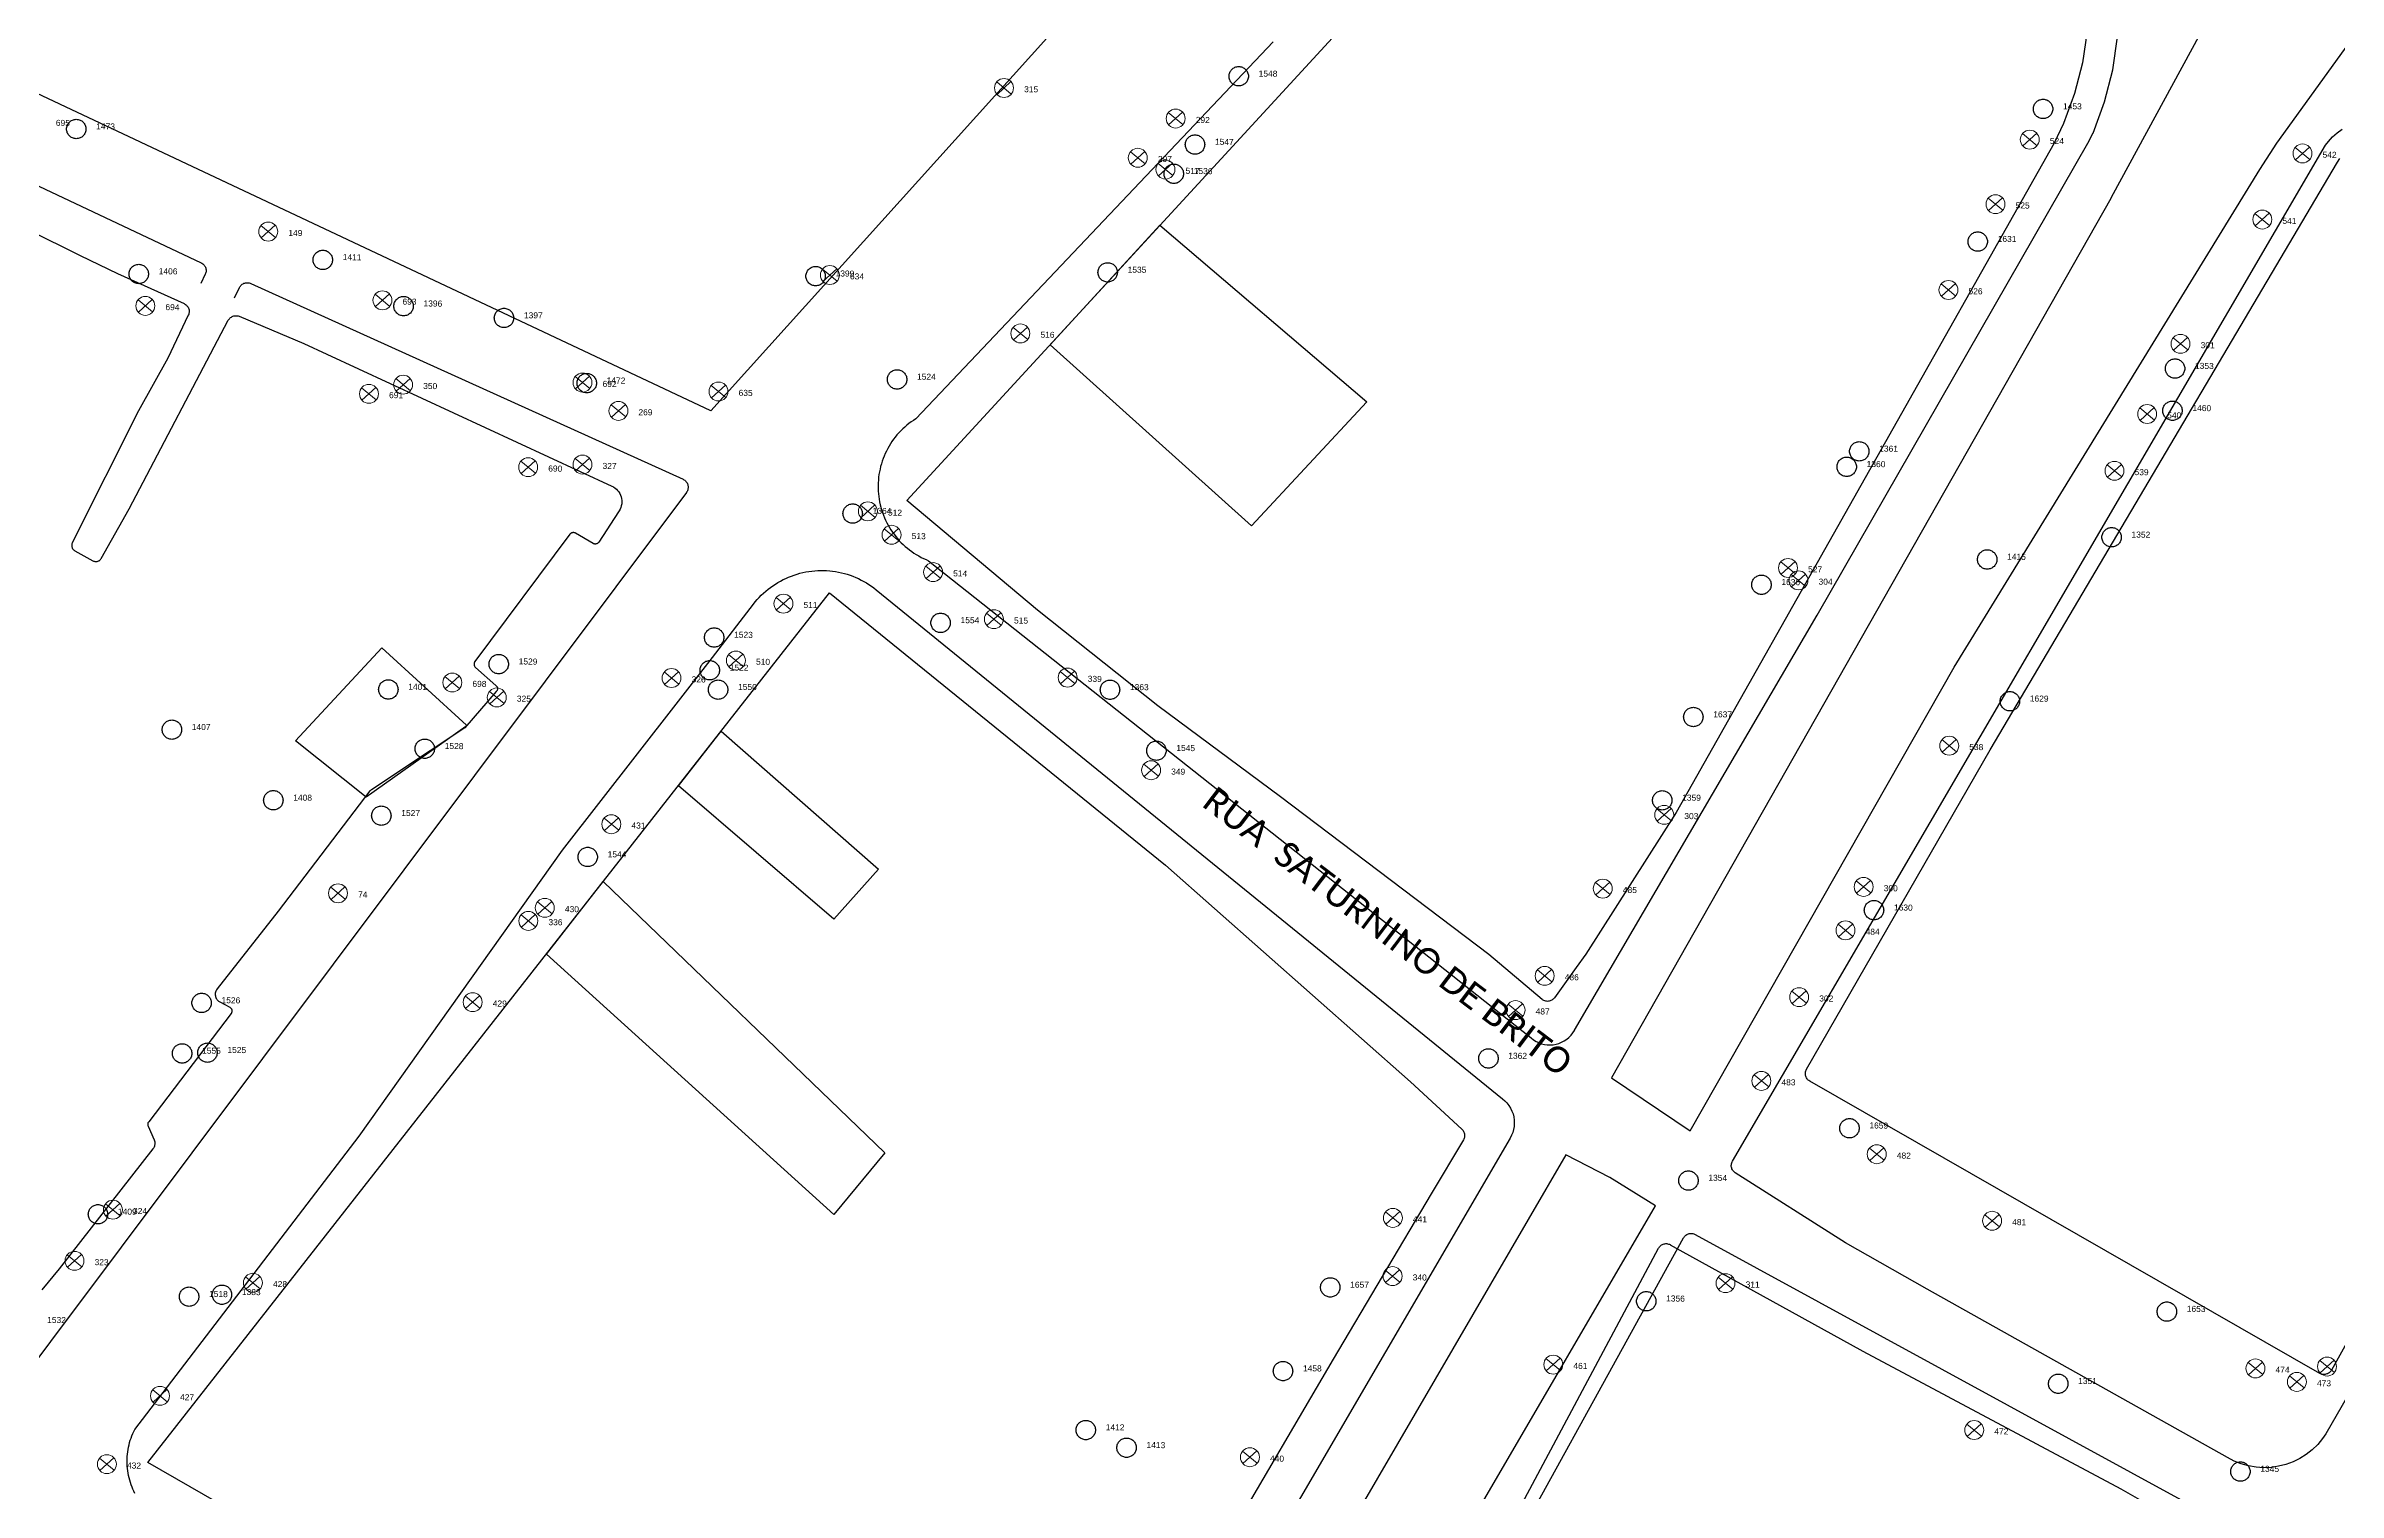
# Model space of a CAD drawing. Header units: millimetres. Extents: x 676447 to 689606, y 7455628 to 7463967.
# Drawn here: x 682592.5 to 682858.4, y 7459134 to 7459301.8 of the extents above; entities that cross this region are included whole.
import ezdxf

# ---------------------------------------------------------------- set-up
doc = ezdxf.new("R2010")
doc.units = ezdxf.units.MM
doc.header["$LTSCALE"] = 0.1
doc.header["$MEASUREMENT"] = 0
doc.linetypes.add('PHANTOM2', pattern=[1.25, 0.625, -0.125, 0.125, -0.125, 0.125, -0.125])
doc.layers.add('10.4-Postes', color=1, linetype='Continuous', lineweight=0)
for name, color, linetype in [('Caixas Subterrâneas', 5, 'Continuous'), ('LEGENDAS_INFRAESTRUTURAS', 7, 'Continuous'), ('MUB_EDIFICACOES', 7, 'Continuous'), ('MUB_MEIOFIO', 7, 'Continuous'), ('MUB_QUADRAS', 7, 'Continuous'), ('MUB_SEGMENTO', 7, 'Continuous'), ('NOS_DE_INFRAESTRUTURA', 7, 'Continuous')]:
    doc.layers.add(name, color=color, linetype=linetype)
doc.styles.add('Legend', font='calibri.ttf')
doc.styles.get("Standard").update_dxf_attribs({"font": 'arial.ttf'})

# ---------------------------------------------------------------- blocks, each defined once
blk = doc.blocks.new('MHMZ')
at = {"linetype": 'PHANTOM2'}
blk.add_circle((0, 0), 0.0000101, dxfattribs=at)
blk = doc.blocks.new('PTPT')
at = {"layer": '10.4-Postes', "color": 1, "linetype": 'PHANTOM2'}
for points in [[(-0.0000079, 0.0000104), (0.0000075, -0.000002)], [(0.000007, 0.0000109), (-0.0000074, -0.0000025)]]:
    blk.add_lwpolyline(points, dxfattribs=at)
at = {"layer": '10.4-Postes', "color": 1}
blk.add_circle((-0.0000002, 0.0000042), 0.00000987, dxfattribs=at)

msp = doc.modelspace()

# ---------------------------------------------------------------- linework, layer by layer
at = {"layer": 'MUB_EDIFICACOES', "linetype": 'Continuous'}
for points in [[(682708.97, 7459267.12), (682721.72, 7459280.99), (682745.72, 7459260.51), (682732.33, 7459246.14), (682708.97, 7459267.12)], [(682641.27, 7459223), (682641.19, 7459222.76), (682641.19, 7459222.84), (682629.63, 7459214.66), (682621.45, 7459221.19), (682631.44, 7459231.97), (682641.27, 7459223)], [(682665.86, 7459215.98), (682670.81, 7459222.3), (682689.06, 7459206.31), (682683.91, 7459200.51), (682665.86, 7459215.98)], [(682650.55, 7459196.45), (682657.13, 7459204.85), (682689.82, 7459173.4), (682683.91, 7459166.24), (682650.55, 7459196.45)]]:
    msp.add_lwpolyline(points, dxfattribs=at)
at = {"layer": 'MUB_MEIOFIO', "linetype": 'Continuous'}
for points in [[(682863.01, 7459330.53), (682853.07, 7459319.16), (682844.37, 7459306.82), (682832.08, 7459284.2), (682832.02, 7459284.1), (682774.09, 7459182.07)], [(682774.09, 7459182.07), (682783.22, 7459175.93), (682813.86, 7459229.73), (682849.32, 7459287.45), (682851.27, 7459290.52), (682869.18, 7459315.33)], [(682734.86, 7459302.27), (682693.39, 7459258.54), (682693.12, 7459258.36), (682692.86, 7459258.18), (682692.6, 7459257.99), (682692.35, 7459257.79), (682692.11, 7459257.58), (682691.88, 7459257.36), (682691.65, 7459257.14), (682691.43, 7459256.91), (682691.22, 7459256.67), (682691.02, 7459256.42), (682690.82, 7459256.17), (682690.64, 7459255.9), (682690.46, 7459255.64), (682690.3, 7459255.37), (682690.14, 7459255.09), (682689.99, 7459254.8), (682689.86, 7459254.52), (682689.73, 7459254.22), (682689.61, 7459253.93), (682689.51, 7459253.62), (682689.41, 7459253.32), (682689.32, 7459253.01), (682689.25, 7459252.7), (682689.19, 7459252.39), (682689.13, 7459252.07), (682689.09, 7459251.76), (682689.06, 7459251.44), (682689.04, 7459251.12), (682689.03, 7459250.8), (682689.03, 7459250.48), (682689.04, 7459250.16), (682689.07, 7459249.84), (682689.1, 7459249.53), (682689.15, 7459249.21), (682689.2, 7459248.9), (682689.27, 7459248.58), (682689.35, 7459248.28), (682689.44, 7459247.97), (682689.53, 7459247.66), (682689.64, 7459247.36), (682689.76, 7459247.07), (682689.89, 7459246.78), (682690.03, 7459246.49), (682690.18, 7459246.21), (682690.34, 7459245.93), (682690.51, 7459245.66), (682690.69, 7459245.4), (682690.88, 7459245.14), (682691.07, 7459244.88), (682691.28, 7459244.64), (682691.49, 7459244.4), (682691.71, 7459244.17), (682691.94, 7459243.95), (682692.18, 7459243.73), (682692.42, 7459243.53), (682692.67, 7459243.33), (682692.93, 7459243.14), (682693.19, 7459242.96), (682693.46, 7459242.79), (682693.74, 7459242.63), (682694.02, 7459242.47), (682694.3, 7459242.33), (682694.59, 7459242.2), (682694.89, 7459242.08), (682764.8, 7459186.71), (682765.07, 7459186.5), (682765.36, 7459186.32), (682765.67, 7459186.17), (682765.99, 7459186.05), (682766.32, 7459185.97), (682766.66, 7459185.92), (682767, 7459185.91), (682767.34, 7459185.93), (682767.68, 7459185.99), (682768.01, 7459186.08), (682768.32, 7459186.21), (682768.62, 7459186.37), (682768.91, 7459186.56), (682769.17, 7459186.78), (682769.41, 7459187.03), (682769.62, 7459187.29), (682769.8, 7459187.58), (682769.81, 7459187.6), (682797.98, 7459235.76), (682829.52, 7459290.79), (682829.95, 7459291.66), (682829.97, 7459291.69), (682831.3, 7459295.31), (682832.26, 7459299.04), (682832.81, 7459302.85)], [(682561.08, 7459299.94), (682610.5, 7459276.63), (682610.59, 7459276.59), (682610.68, 7459276.53), (682610.76, 7459276.46), (682610.83, 7459276.38), (682610.89, 7459276.3), (682610.95, 7459276.21), (682611, 7459276.12), (682611.03, 7459276.02), (682611.06, 7459275.92), (682611.07, 7459275.81), (682611.07, 7459275.71), (682611.07, 7459275.6), (682611.05, 7459275.5), (682611.02, 7459275.4), (682610.98, 7459275.31), (682610.48, 7459274.23)], [(682914.57, 7459240.76), (682856.96, 7459140.78), (682856.59, 7459140.24), (682856.03, 7459139.56), (682855.4, 7459138.95), (682854.71, 7459138.4), (682853.96, 7459137.94), (682853.18, 7459137.55), (682852.35, 7459137.24), (682851.5, 7459137.02), (682850.63, 7459136.9), (682849.75, 7459136.86), (682848.88, 7459136.92), (682848.01, 7459137.07), (682847.16, 7459137.31), (682846.35, 7459137.63), (682845.57, 7459138.04), (682810.71, 7459157.58), (682801.26, 7459162.95), (682788.46, 7459171.07), (682788.41, 7459171.11), (682788.33, 7459171.18), (682788.25, 7459171.25), (682788.19, 7459171.33), (682788.13, 7459171.42), (682788.08, 7459171.52), (682788.05, 7459171.61), (682788.02, 7459171.71), (682788, 7459171.82), (682788, 7459171.92), (682788.01, 7459172.03), (682788.02, 7459172.13), (682788.05, 7459172.23), (682788.09, 7459172.33), (682788.14, 7459172.42), (682856.95, 7459290.27), (682857.28, 7459290.72), (682857.75, 7459291.25), (682858.28, 7459291.72), (682858.85, 7459292.14)], [(682614.37, 7459272.56), (682614.94, 7459273.76), (682614.99, 7459273.86), (682615.05, 7459273.94), (682615.12, 7459274.02), (682615.19, 7459274.09), (682615.27, 7459274.16), (682615.36, 7459274.21), (682615.46, 7459274.26), (682615.56, 7459274.29), (682615.66, 7459274.32), (682615.76, 7459274.33), (682615.87, 7459274.33), (682615.97, 7459274.33), (682616.07, 7459274.31), (682616.17, 7459274.28), (682616.25, 7459274.25), (682666.41, 7459251.52), (682666.5, 7459251.48), (682666.59, 7459251.42), (682666.67, 7459251.35), (682666.74, 7459251.28), (682666.81, 7459251.2), (682666.86, 7459251.11), (682666.91, 7459251.01), (682666.95, 7459250.92), (682666.97, 7459250.81), (682666.99, 7459250.71), (682666.99, 7459250.61), (682666.99, 7459250.5), (682666.97, 7459250.4), (682666.94, 7459250.3), (682666.9, 7459250.2), (682666.86, 7459250.11), (682666.8, 7459250.02), (682666.79, 7459250.01), (682584.77, 7459140.56)], [(682602.82, 7459133.87), (682602.7, 7459134.12), (682602.58, 7459134.37), (682602.48, 7459134.62), (682602.38, 7459134.88), (682602.29, 7459135.14), (682602.21, 7459135.41), (682602.14, 7459135.67), (682602.08, 7459135.94), (682602.02, 7459136.22), (682601.98, 7459136.49), (682601.95, 7459136.76), (682601.92, 7459137.04), (682601.91, 7459137.31), (682601.9, 7459137.59), (682601.91, 7459137.87), (682601.92, 7459138.14), (682601.94, 7459138.42), (682601.98, 7459138.69), (682602.02, 7459138.97), (682602.07, 7459139.24), (682602.13, 7459139.51), (682602.2, 7459139.77), (682602.28, 7459140.04), (682602.37, 7459140.3), (682602.46, 7459140.56), (682602.57, 7459140.81), (682602.69, 7459141.07), (682602.81, 7459141.31), (682606.08, 7459145.59), (682628.84, 7459175.33), (682652.43, 7459208.49), (682669.82, 7459230.84), (682674.56, 7459237.03), (682674.77, 7459237.3), (682675, 7459237.56), (682675.23, 7459237.82), (682675.48, 7459238.07), (682675.73, 7459238.31), (682675.99, 7459238.54), (682676.26, 7459238.76), (682676.53, 7459238.97), (682676.82, 7459239.18), (682677.11, 7459239.37), (682677.4, 7459239.55), (682677.7, 7459239.72), (682678.01, 7459239.88), (682678.33, 7459240.03), (682678.64, 7459240.17), (682678.97, 7459240.3), (682679.29, 7459240.42), (682679.63, 7459240.52), (682679.96, 7459240.62), (682680.3, 7459240.7), (682680.64, 7459240.77), (682680.98, 7459240.83), (682681.33, 7459240.88), (682681.67, 7459240.91), (682682.02, 7459240.93), (682682.37, 7459240.94), (682682.71, 7459240.94), (682683.06, 7459240.93), (682683.41, 7459240.9), (682683.75, 7459240.87), (682684.1, 7459240.82), (682684.44, 7459240.75), (682684.78, 7459240.68), (682685.12, 7459240.6), (682685.45, 7459240.5), (682685.78, 7459240.39), (682686.11, 7459240.27), (682686.43, 7459240.14), (682686.75, 7459240), (682687.06, 7459239.84), (682687.37, 7459239.68), (682687.67, 7459239.5), (682687.96, 7459239.32), (682688.25, 7459239.12), (682688.53, 7459238.92), (682688.8, 7459238.71), (682761.45, 7459179.66), (682761.73, 7459179.43), (682761.98, 7459179.17), (682762.21, 7459178.88), (682762.4, 7459178.57), (682762.56, 7459178.24), (682762.68, 7459177.9), (682762.77, 7459177.55), (682762.82, 7459177.19), (682762.83, 7459176.83), (682762.81, 7459176.46), (682762.75, 7459176.11), (682762.65, 7459175.76), (682762.51, 7459175.42), (682762.34, 7459175.1), (682762.34, 7459175.09), (682733.42, 7459125.52)], [(682773.9, 7459170.53), (682768.82, 7459173.14), (682709.94, 7459072.13)], [(682717.39, 7459061.2), (682779.2, 7459167.23), (682773.9, 7459170.53)], [(682724.85, 7459059.01), (682782.47, 7459163.53), (682782.52, 7459163.62), (682782.59, 7459163.7), (682782.66, 7459163.77), (682782.74, 7459163.84), (682782.83, 7459163.9), (682782.92, 7459163.95), (682783.02, 7459163.99), (682783.12, 7459164.02), (682783.22, 7459164.04), (682783.33, 7459164.04), (682783.43, 7459164.04), (682783.53, 7459164.03), (682783.64, 7459164), (682783.73, 7459163.97), (682783.82, 7459163.92), (682848.62, 7459128.54)]]:
    msp.add_lwpolyline(points, dxfattribs=at)
at = {"layer": 'MUB_QUADRAS', "linetype": 'Continuous'}
for points in [[(682640.89, 7459502.15), (682775.34, 7459379.51), (682775.64, 7459379.23), (682775.81, 7459379.06), (682775.94, 7459378.87), (682776.07, 7459378.64), (682776.17, 7459378.44), (682776.23, 7459378.24), (682776.28, 7459377.99), (682776.31, 7459377.75), (682776.31, 7459377.52), (682776.28, 7459377.28), (682776.23, 7459377.04), (682776.16, 7459376.81), (682776.07, 7459376.61), (682775.94, 7459376.38), (682775.93, 7459376.37), (682750.75, 7459349.48), (682669.62, 7459259.45), (682556.62, 7459312.73)], [(682692.38, 7459249.08), (682791.51, 7459356.89)], [(682829.27, 7459303.51), (682828.73, 7459299.85), (682827.81, 7459296.27), (682826.53, 7459292.8), (682825.44, 7459290.51), (682781.59, 7459212.87), (682771.11, 7459196.44), (682770, 7459194.9), (682767.48, 7459191.38), (682767.42, 7459191.3), (682767.34, 7459191.23), (682767.26, 7459191.16), (682767.18, 7459191.1), (682767.08, 7459191.05), (682766.99, 7459191.02), (682766.88, 7459190.99), (682766.78, 7459190.97), (682766.68, 7459190.96), (682766.57, 7459190.97), (682766.47, 7459190.99), (682766.37, 7459191.01), (682766.27, 7459191.05), (682766.18, 7459191.1), (682766.09, 7459191.15), (682766.06, 7459191.17), (682759.88, 7459196.39), (682735.7, 7459214.67), (682721.49, 7459225.24), (682707.52, 7459236.34), (682692.38, 7459249.08)], [(682560.46, 7459295.35), (682596.47, 7459277.48), (682600.81, 7459275.4), (682608.52, 7459271.9), (682608.61, 7459271.85), (682608.7, 7459271.8), (682608.78, 7459271.73), (682608.85, 7459271.66), (682608.92, 7459271.57), (682608.98, 7459271.49), (682609.02, 7459271.39), (682609.06, 7459271.29), (682609.09, 7459271.19), (682609.1, 7459271.09), (682609.11, 7459270.98), (682609.1, 7459270.88), (682609.08, 7459270.78), (682609.05, 7459270.68), (682609.02, 7459270.58), (682609.01, 7459270.56), (682606.62, 7459265.59), (682603.23, 7459259.46), (682595.55, 7459244.17), (682595.52, 7459244.1), (682595.5, 7459244.03), (682595.48, 7459243.96), (682595.48, 7459243.89), (682595.48, 7459243.81), (682595.49, 7459243.74), (682595.5, 7459243.67), (682595.52, 7459243.6), (682595.55, 7459243.53), (682595.59, 7459243.47), (682595.64, 7459243.41), (682595.68, 7459243.36), (682595.74, 7459243.31), (682595.8, 7459243.27), (682595.84, 7459243.24), (682597.95, 7459242.07), (682598.02, 7459242.04), (682598.09, 7459242.01), (682598.16, 7459241.99), (682598.23, 7459241.98), (682598.3, 7459241.98), (682598.38, 7459241.99), (682598.45, 7459242), (682598.52, 7459242.02), (682598.59, 7459242.05), (682598.65, 7459242.08), (682598.71, 7459242.12), (682598.77, 7459242.17), (682598.82, 7459242.22), (682598.86, 7459242.28), (682598.9, 7459242.34), (682602.13, 7459248.08), (682613.65, 7459269.97), (682613.71, 7459270.06), (682613.77, 7459270.14), (682613.84, 7459270.22), (682613.92, 7459270.29), (682614.01, 7459270.35), (682614.1, 7459270.4), (682614.19, 7459270.44), (682614.29, 7459270.47), (682614.4, 7459270.49), (682614.5, 7459270.5), (682614.6, 7459270.5), (682614.71, 7459270.49), (682614.81, 7459270.47), (682614.9, 7459270.43), (682622.4, 7459267.28), (682625.09, 7459266.05), (682658.15, 7459250.73), (682658.33, 7459250.63), (682658.51, 7459250.51), (682658.67, 7459250.38), (682658.81, 7459250.22), (682658.94, 7459250.06), (682659.05, 7459249.88), (682659.14, 7459249.69), (682659.21, 7459249.49), (682659.26, 7459249.29), (682659.29, 7459249.08), (682659.29, 7459248.87), (682659.28, 7459248.67), (682659.24, 7459248.46), (682659.18, 7459248.26), (682659.1, 7459248.07), (682659, 7459247.88), (682658.91, 7459247.75), (682656.63, 7459244.24), (682656.6, 7459244.2), (682656.56, 7459244.16), (682656.53, 7459244.12), (682656.48, 7459244.09), (682656.44, 7459244.07), (682656.39, 7459244.05), (682656.34, 7459244.03), (682656.29, 7459244.02), (682656.24, 7459244.01), (682656.18, 7459244.01), (682656.13, 7459244.02), (682656.08, 7459244.03), (682656.03, 7459244.05), (682655.98, 7459244.07), (682655.96, 7459244.08), (682653.93, 7459245.27), (682653.88, 7459245.3), (682653.83, 7459245.32), (682653.78, 7459245.33), (682653.73, 7459245.34), (682653.68, 7459245.34), (682653.62, 7459245.34), (682653.57, 7459245.33), (682653.52, 7459245.32), (682653.47, 7459245.3), (682653.43, 7459245.28), (682653.38, 7459245.25), (682653.34, 7459245.22), (682653.3, 7459245.18), (682653.27, 7459245.14), (682642.25, 7459230.37), (682642.22, 7459230.33), (682642.19, 7459230.28), (682642.17, 7459230.23), (682642.16, 7459230.18), (682642.15, 7459230.13), (682642.15, 7459230.08), (682642.15, 7459230.03), (682642.16, 7459229.97), (682642.17, 7459229.92), (682642.19, 7459229.87), (682642.21, 7459229.83), (682642.24, 7459229.78), (682642.27, 7459229.74), (682642.31, 7459229.7), (682642.32, 7459229.7), (682644.7, 7459227.61), (682644.73, 7459227.57), (682644.77, 7459227.53), (682644.8, 7459227.49), (682644.82, 7459227.44), (682644.84, 7459227.39), (682644.85, 7459227.34), (682644.86, 7459227.29), (682644.87, 7459227.24), (682644.86, 7459227.19), (682644.86, 7459227.14), (682644.84, 7459227.08), (682644.82, 7459227.04), (682644.8, 7459226.99), (682644.77, 7459226.94), (682644.74, 7459226.9), (682641.07, 7459222.7), (682637.07, 7459220.04), (682630.26, 7459215.51), (682630.21, 7459215.49), (682630.17, 7459215.46), (682630.13, 7459215.42), (682630.09, 7459215.38), (682630.08, 7459215.37), (682619.42, 7459201.44), (682612.35, 7459192.4), (682612.29, 7459192.31), (682612.24, 7459192.22), (682612.2, 7459192.13), (682612.16, 7459192.03), (682612.14, 7459191.92), (682612.14, 7459191.82), (682612.14, 7459191.71), (682612.15, 7459191.61), (682612.17, 7459191.51), (682612.21, 7459191.41), (682612.25, 7459191.31), (682612.31, 7459191.23), (682612.37, 7459191.14), (682612.44, 7459191.06), (682612.52, 7459191), (682612.6, 7459190.94), (682612.66, 7459190.91), (682613.81, 7459190.28), (682613.85, 7459190.25), (682613.89, 7459190.22), (682613.93, 7459190.18), (682613.97, 7459190.14), (682614, 7459190.1), (682614.02, 7459190.05), (682614.04, 7459190.01), (682614.06, 7459189.96), (682614.06, 7459189.9), (682614.07, 7459189.85), (682614.07, 7459189.8), (682614.06, 7459189.75), (682614.05, 7459189.7), (682614.03, 7459189.65), (682614.01, 7459189.6), (682613.98, 7459189.56), (682613.97, 7459189.54), (682604.41, 7459176.99), (682604.38, 7459176.95), (682604.35, 7459176.9), (682604.33, 7459176.86), (682604.32, 7459176.8), (682604.31, 7459176.75), (682604.31, 7459176.7), (682604.31, 7459176.65), (682604.31, 7459176.6), (682604.33, 7459176.55), (682604.34, 7459176.5), (682604.35, 7459176.49), (682605.04, 7459174.88), (682605.08, 7459174.78), (682605.11, 7459174.68), (682605.12, 7459174.57), (682605.13, 7459174.47), (682605.12, 7459174.36), (682605.1, 7459174.26), (682605.07, 7459174.16), (682605.04, 7459174.06), (682604.99, 7459173.97), (682604.93, 7459173.88), (682604.91, 7459173.86), (682594.01, 7459159.94), (682592.01, 7459157.51)], [(682796.6, 7459182.47), (682796.6, 7459182.58), (682796.6, 7459182.68), (682796.62, 7459182.78), (682796.64, 7459182.89), (682796.68, 7459182.98), (682796.73, 7459183.08), (682818.04, 7459220.12), (682858.32, 7459288.3), (682858.61, 7459288.73)], [(682604.32, 7459137.45), (682683.4, 7459238.37), (682722.35, 7459206.76), (682750.77, 7459181.62), (682756.74, 7459176.13), (682756.82, 7459176.05), (682756.88, 7459175.97), (682756.94, 7459175.88), (682756.98, 7459175.79), (682757.02, 7459175.69), (682757.04, 7459175.59), (682757.06, 7459175.48), (682757.06, 7459175.38), (682757.06, 7459175.27), (682757.04, 7459175.17), (682757.01, 7459175.07), (682756.97, 7459174.97), (682756.92, 7459174.88), (682753.18, 7459168.65), (682741.8, 7459149.44), (682729.73, 7459128.81)], [(682886.35, 7459199.86), (682857.63, 7459148.19), (682857.58, 7459148.1), (682857.51, 7459148.01), (682857.44, 7459147.94), (682857.36, 7459147.87), (682857.27, 7459147.81), (682857.18, 7459147.76), (682857.08, 7459147.73), (682856.98, 7459147.7), (682856.88, 7459147.68), (682856.77, 7459147.67), (682856.67, 7459147.68), (682856.57, 7459147.69), (682856.46, 7459147.72), (682856.37, 7459147.75), (682856.27, 7459147.8), (682856.26, 7459147.8), (682797.1, 7459181.71), (682797.01, 7459181.77), (682796.93, 7459181.83), (682796.86, 7459181.91), (682796.79, 7459181.99), (682796.73, 7459182.08), (682796.68, 7459182.17), (682796.65, 7459182.27), (682796.62, 7459182.37), (682796.6, 7459182.47)], [(682779.56, 7459162.32), (682779.62, 7459162.41), (682779.68, 7459162.5), (682779.75, 7459162.57), (682779.83, 7459162.64), (682779.92, 7459162.7), (682780.01, 7459162.75), (682780.1, 7459162.79), (682780.2, 7459162.82), (682780.31, 7459162.84), (682780.41, 7459162.85), (682780.52, 7459162.85), (682780.62, 7459162.84), (682780.72, 7459162.81), (682780.82, 7459162.78), (682780.92, 7459162.74), (682780.93, 7459162.73), (682803.25, 7459150.39), (682833.18, 7459134.39), (682840.24, 7459130.38)], [(682726.61, 7459063.16), (682779.56, 7459162.32)], [(682623.96, 7459126.19), (682604.32, 7459137.45)]]:
    msp.add_lwpolyline(points, dxfattribs=at)

# ---------------------------------------------------------------- block references
at = {"layer": 'Caixas Subterrâneas', "color": 40}
for p, xscale, yscale, zscale, rotation in [((682730.86, 7459298.28), 111319.4907932735, 111319.4907932735, 111319.4907932735, 359.3043906637722), ((682596.01, 7459292.16), 111319.4907932735, 111319.4907932735, 111319.4907932735, 359.3049018101538), ((682824.17, 7459294.49), 111319.4907932736, 111319.4907932736, 111319.4907932736, 359.3040345225627), ((682725.79, 7459290.36), 111319.4907932736, 111319.4907932736, 111319.4907932736, 359.304407533987), ((682723.33, 7459286.97), 111319.4907932736, 111319.4907932736, 111319.4907932736, 359.3044158619683), ((682816.59, 7459279.1), 111319.4907932736, 111319.4907932736, 111319.4907932736, 359.3040586540774), ((682624.61, 7459276.98), 111319.4907932736, 111319.4907932736, 111319.4907932736, 359.3047883813777), ((682603.26, 7459275.34), 111319.4907932736, 111319.4907932736, 111319.4907932736, 359.3048691140111), ((682681.78, 7459275.09), 111319.4907932736, 111319.4907932736, 111319.4907932736, 359.304570303371), ((682715.66, 7459275.53), 111319.4907932736, 111319.4907932736, 111319.4907932736, 359.3044415574528), ((682633.98, 7459271.61), 111319.4907932736, 111319.4907932736, 111319.4907932736, 359.3047510880886), ((682645.63, 7459270.24), 111319.4907932736, 111319.4907932736, 111319.4907932736, 359.3047063588545), ((682655.23, 7459262.68), 111319.4907932736, 111319.4907932736, 111319.4907932736, 359.3046675542672), ((682691.23, 7459263.11), 111319.4907932736, 111319.4907932736, 111319.4907932736, 359.304530727091), ((682839.48, 7459264.37), 111319.4907932736, 111319.4907932736, 111319.4907932736, 359.3039670930222), ((682839.18, 7459259.48), 111319.4907932736, 111319.4907932736, 111319.4907932736, 359.3039667349842), ((682802.85, 7459254.77), 111319.4907932735, 111319.4907932735, 111319.4907932735, 359.3041035195727), ((682801.39, 7459252.97), 111319.4907932736, 111319.4907932736, 111319.4907932736, 359.3041085227024), ((682686.08, 7459247.55), 111319.4907932736, 111319.4907932736, 111319.4907932736, 359.3045455542124), ((682832.12, 7459244.8), 111319.4907932735, 111319.4907932735, 111319.4907932735, 359.3039891266804), ((682817.69, 7459242.22), 111319.4907932736, 111319.4907932736, 111319.4907932736, 359.3040432227767), ((682791.5, 7459239.29), 111319.4907932736, 111319.4907932736, 111319.4907932736, 359.3041419900389), ((682696.28, 7459234.87), 111319.4907932735, 111319.4907932735, 111319.4907932735, 359.3045028970884), ((682670.01, 7459233.17), 111319.4907932735, 111319.4907932735, 111319.4907932735, 359.3046023009676), ((682645.02, 7459230.08), 111319.4907932736, 111319.4907932736, 111319.4907932736, 359.3046964570401), ((682669.5, 7459229.37), 111319.4907932736, 111319.4907932736, 111319.4907932736, 359.3046030826777), ((682632.21, 7459227.14), 111319.4907932736, 111319.4907932736, 111319.4907932736, 359.3047442817583), ((682670.47, 7459227.12), 111319.4907932736, 111319.4907932736, 111319.4907932736, 359.304598720425), ((682715.93, 7459227.11), 111319.4907932736, 111319.4907932736, 111319.4907932736, 359.3044257523043), ((682820.32, 7459225.78), 111319.4907932736, 111319.4907932736, 111319.4907932736, 359.3040282183198), ((682783.6, 7459223.95), 111319.4907932735, 111319.4907932735, 111319.4907932735, 359.3041673593036), ((682607.1, 7459222.48), 111319.4907932736, 111319.4907932736, 111319.4907932736, 359.3048383711173), ((682636.44, 7459220.27), 111319.4907932735, 111319.4907932735, 111319.4907932735, 359.304726093658), ((682721.31, 7459220.04), 111319.4907932736, 111319.4907932736, 111319.4907932736, 359.3044031530221), ((682618.87, 7459214.29), 111319.4907932736, 111319.4907932736, 111319.4907932736, 359.304791098503), ((682631.4, 7459212.5), 111319.4907932736, 111319.4907932736, 111319.4907932736, 359.3047429050198), ((682779.99, 7459214.28), 111319.4907932735, 111319.4907932735, 111319.4907932735, 359.3041781526673), ((682655.34, 7459207.71), 111319.4907932736, 111319.4907932736, 111319.4907932736, 359.3046503467132), ((682804.56, 7459201.54), 111319.4907932736, 111319.4907932736, 111319.4907932736, 359.3040807931253), ((682610.55, 7459190.78), 111319.4907932736, 111319.4907932736, 111319.4907932736, 359.304815616343), ((682608.29, 7459184.92), 111319.4907932736, 111319.4907932736, 111319.4907932736, 359.3048224049239), ((682611.23, 7459185.01), 111319.4907932736, 111319.4907932736, 111319.4907932736, 359.3048112633155), ((682759.83, 7459184.34), 111319.4907932735, 111319.4907932735, 111319.4907932735, 359.3042457289772), ((682801.71, 7459176.24), 111319.4907932735, 111319.4907932735, 111319.4907932735, 359.3040838932616), ((682783.03, 7459170.17), 111319.4907932736, 111319.4907932736, 111319.4907932736, 359.3041531219001), ((682598.53, 7459166.26), 111319.4907932736, 111319.4907932736, 111319.4907932736, 359.3048538736969), ((682609.1, 7459156.7), 111319.4907932736, 111319.4907932736, 111319.4907932736, 359.3048107305434), ((682612.91, 7459156.93), 111319.4907932736, 111319.4907932736, 111319.4907932736, 359.3047963217451), ((682741.48, 7459157.78), 111319.4907932735, 111319.4907932735, 111319.4907932735, 359.3043074375286), ((682778.14, 7459156.17), 111319.4907932735, 111319.4907932735, 111319.4907932735, 359.3041674771894), ((682838.53, 7459154.97), 111319.4907932736, 111319.4907932736, 111319.4907932736, 359.303937334559), ((682736, 7459148.07), 111319.4907932735, 111319.4907932735, 111319.4907932735, 359.3043253213783), ((682825.93, 7459146.6), 111319.4907932735, 111319.4907932735, 111319.4907932735, 359.3039827303902), ((682713.12, 7459141.23), 111319.4907932736, 111319.4907932736, 111319.4907932736, 359.3044102761963), ((682717.85, 7459139.18), 111319.4907932736, 111319.4907932736, 111319.4907932736, 359.3043916505466), ((682847.06, 7459136.41), 111319.4907932736, 111319.4907932736, 111319.4907932736, 359.3038992183036)]:
    msp.add_blockref('MHMZ', p, dxfattribs=dict(at, xscale=xscale, yscale=yscale, zscale=zscale, rotation=rotation))
at = {"layer": 'NOS_DE_INFRAESTRUTURA', "color": 1}
for p, xscale, yscale, zscale, rotation in [((682703.65, 7459296.45), 111319.4907932736, 111319.4907932736, 111319.4907932736, 359.3044936378328), ((682723.56, 7459292.9), 111319.4907932736, 111319.4907932736, 111319.4907932736, 359.3044167767653), ((682822.64, 7459290.46), 111319.4907932736, 111319.4907932736, 111319.4907932736, 359.3040391063674), ((682854.28, 7459288.86), 111319.4907932735, 111319.4907932735, 111319.4907932735, 359.3039182742951), ((682719.17, 7459288.36), 111319.4907932735, 111319.4907932735, 111319.4907932735, 359.3044321247705), ((682722.38, 7459286.99), 111319.4907932735, 111319.4907932735, 111319.4907932735, 359.3044194717228), ((682818.67, 7459282.97), 111319.4907932736, 111319.4907932736, 111319.4907932736, 359.3040519529256), ((682849.62, 7459281.19), 111319.4907932736, 111319.4907932736, 111319.4907932736, 359.3039336494408), ((682618.3, 7459279.79), 111319.4907932736, 111319.4907932736, 111319.4907932736, 359.3048132281167), ((682683.45, 7459274.75), 111319.4907932735, 111319.4907932735, 111319.4907932735, 359.3045638540672), ((682813.21, 7459273.02), 111319.4907932735, 111319.4907932735, 111319.4907932735, 359.3040696805023), ((682604.04, 7459271.17), 111319.4907932736, 111319.4907932736, 111319.4907932736, 359.3048648644094), ((682631.54, 7459271.82), 111319.4907932735, 111319.4907932735, 111319.4907932735, 359.3047604496577), ((682705.55, 7459267.98), 111319.4907932736, 111319.4907932736, 111319.4907932736, 359.3044777030319), ((682840.13, 7459266.77), 111319.4907932735, 111319.4907932735, 111319.4907932735, 359.3039653565354), ((682654.75, 7459262.28), 111319.4907932736, 111319.4907932736, 111319.4907932736, 359.3046692384308), ((682629.98, 7459260.97), 111319.4907932735, 111319.4907932735, 111319.4907932735, 359.3047630861797), ((682633.94, 7459262.03), 111319.4907932736, 111319.4907932736, 111319.4907932736, 359.3047483147433), ((682670.53, 7459261.24), 111319.4907932736, 111319.4907932736, 111319.4907932736, 359.304608885935), ((682658.92, 7459258.99), 111319.4907932735, 111319.4907932735, 111319.4907932735, 359.3046523917984), ((682836.26, 7459258.63), 111319.4907932736, 111319.4907932736, 111319.4907932736, 359.3039775785135), ((682648.45, 7459252.46), 111319.4907932735, 111319.4907932735, 111319.4907932735, 359.3046902276402), ((682654.75, 7459252.76), 111319.4907932735, 111319.4907932735, 111319.4907932735, 359.304666341768), ((682832.47, 7459252.04), 111319.4907932736, 111319.4907932736, 111319.4907932736, 359.3039899860642), ((682687.86, 7459247.34), 111319.4907932735, 111319.4907932735, 111319.4907932735, 359.3045387313007), ((682690.61, 7459244.62), 111319.4907932736, 111319.4907932736, 111319.4907932736, 359.3045274351272), ((682695.42, 7459240.29), 111319.4907932736, 111319.4907932736, 111319.4907932736, 359.3045077992377), ((682794.6, 7459240.77), 111319.4907932736, 111319.4907932736, 111319.4907932736, 359.3041306544868), ((682795.81, 7459239.33), 111319.4907932735, 111319.4907932735, 111319.4907932735, 359.3041256052246), ((682678.06, 7459236.63), 111319.4907932736, 111319.4907932736, 111319.4907932736, 359.3045727410836), ((682702.48, 7459234.83), 111319.4907932736, 111319.4907932736, 111319.4907932736, 359.3044792711897), ((682665.08, 7459228), 111319.4907932736, 111319.4907932736, 111319.4907932736, 359.3046194949693), ((682672.55, 7459230.03), 111319.4907932736, 111319.4907932736, 111319.4907932736, 359.3045916959137), ((682711.03, 7459228.05), 111319.4907932736, 111319.4907932736, 111319.4907932736, 359.3044447129799), ((682639.65, 7459227.48), 111319.4907932735, 111319.4907932735, 111319.4907932735, 359.3047160727949), ((682644.81, 7459225.75), 111319.4907932736, 111319.4907932736, 111319.4907932736, 359.3046959257119), ((682813.3, 7459220.15), 111319.4907932735, 111319.4907932735, 111319.4907932735, 359.3040532244246), ((682720.71, 7459217.3), 111319.4907932736, 111319.4907932736, 111319.4907932736, 359.3044045909389), ((682780.24, 7459212.13), 111319.4907932736, 111319.4907932736, 111319.4907932736, 359.3041765277162), ((682658.1, 7459211.04), 111319.4907932735, 111319.4907932735, 111319.4907932735, 359.3046408655993), ((682803.37, 7459203.77), 111319.4907932735, 111319.4907932735, 111319.4907932735, 359.3040859873603), ((682626.39, 7459203.03), 111319.4907932735, 111319.4907932735, 111319.4907932735, 359.3047590687147), ((682650.38, 7459201.34), 111319.4907932736, 111319.4907932736, 111319.4907932736, 359.3046672758283), ((682773.11, 7459203.57), 111319.4907932735, 111319.4907932735, 111319.4907932735, 359.3042010364117), ((682648.47, 7459199.83), 111319.4907932735, 111319.4907932735, 111319.4907932735, 359.3046740886472), ((682801.27, 7459198.73), 111319.4907932736, 111319.4907932736, 111319.4907932736, 359.3040924245922), ((682766.37, 7459193.45), 111319.4907932736, 111319.4907932736, 111319.4907932736, 359.3042236167269), ((682795.89, 7459190.98), 111319.4907932735, 111319.4907932735, 111319.4907932735, 359.3041105314149), ((682642.01, 7459190.4), 111319.4907932736, 111319.4907932736, 111319.4907932736, 359.3046957825437), ((682762.99, 7459189.48), 111319.4907932736, 111319.4907932736, 111319.4907932736, 359.304235240062), ((682791.51, 7459181.26), 111319.4907932736, 111319.4907932736, 111319.4907932736, 359.3041242297919), ((682804.89, 7459172.76), 111319.4907932736, 111319.4907932736, 111319.4907932736, 359.3040707389563), ((682600.28, 7459166.32), 111319.4907932735, 111319.4907932735, 111319.4907932735, 359.3048472302654), ((682748.76, 7459165.37), 111319.4907932736, 111319.4907932736, 111319.4907932736, 359.3042820318842), ((682818.27, 7459165.04), 111319.4907932736, 111319.4907932736, 111319.4907932736, 359.3040174796399), ((682595.82, 7459160.39), 111319.4907932736, 111319.4907932736, 111319.4907932736, 359.3048623982029), ((682748.73, 7459158.62), 111319.4907932735, 111319.4907932735, 111319.4907932735, 359.3042800981378), ((682616.52, 7459157.85), 111319.4907932736, 111319.4907932736, 111319.4907932736, 359.3047828591462), ((682787.35, 7459157.8), 111319.4907932736, 111319.4907932736, 111319.4907932736, 359.304132911009), ((682767.37, 7459148.35), 111319.4907932735, 111319.4907932735, 111319.4907932735, 359.3042060542141), ((682848.82, 7459147.91), 111319.4907932736, 111319.4907932736, 111319.4907932736, 359.3038960200576), ((682857.13, 7459148.12), 111319.4907932736, 111319.4907932736, 111319.4907932736, 359.3038644922139), ((682853.63, 7459146.35), 111319.4907932736, 111319.4907932736, 111319.4907932736, 359.3038772453708), ((682605.74, 7459144.73), 111319.4907932736, 111319.4907932736, 111319.4907932736, 359.3048198618545), ((682816.2, 7459140.76), 111319.4907932736, 111319.4907932736, 111319.4907932736, 359.3040179516639), ((682732.18, 7459137.61), 111319.4907932736, 111319.4907932736, 111319.4907932736, 359.3043366649844), ((682599.58, 7459136.8), 111319.4907932736, 111319.4907932736, 111319.4907932736, 359.3048409099885)]:
    msp.add_blockref('PTPT', p, dxfattribs=dict(at, xscale=xscale, yscale=yscale, zscale=zscale, rotation=rotation))

# ---------------------------------------------------------------- texts
at = {"layer": 'LEGENDAS_INFRAESTRUTURAS', "color": 5}
for s, rotation, p in [('1548', 359.3044, (682733.17, 7459298.25)), ('1453', 359.304, (682826.48, 7459294.46)), ('1473', 359.3049, (682598.32, 7459292.13)), ('1547', 359.3044, (682728.1, 7459290.33)), ('1536', 359.3044, (682725.64, 7459286.94)), ('1631', 359.304, (682818.9, 7459279.07)), ('1411', 359.3048, (682626.92, 7459276.95)), ('1406', 359.3049, (682605.57, 7459275.32)), ('1399', 359.3046, (682684.09, 7459275.06)), ('1535', 359.3044, (682717.97, 7459275.5)), ('1396', 359.3047, (682636.29, 7459271.58)), ('1397', 359.3047, (682647.94, 7459270.21)), ('1353', 359.304, (682841.79, 7459264.34)), ('1472', 359.3047, (682657.53, 7459262.65)), ('1524', 359.3045, (682693.54, 7459263.09)), ('1460', 359.304, (682841.49, 7459259.45)), ('1360', 359.3041, (682803.7, 7459252.95)), ('1361', 359.3041, (682805.16, 7459254.74)), ('1364', 359.3045, (682688.39, 7459247.52)), ('1352', 359.304, (682834.43, 7459244.77)), ('1415', 359.304, (682820, 7459242.2)), ('1636', 359.3041, (682793.81, 7459239.26)), ('1554', 359.3045, (682698.59, 7459234.84)), ('1523', 359.3046, (682672.32, 7459233.15)), ('1529', 359.3047, (682647.33, 7459230.05)), ('1522', 359.3046, (682671.81, 7459229.34)), ('1401', 359.3047, (682634.52, 7459227.11)), ('1550', 359.3046, (682672.78, 7459227.09)), ('1363', 359.3044, (682718.24, 7459227.08)), ('1637', 359.3042, (682785.91, 7459223.92)), ('1629', 359.304, (682822.63, 7459225.75)), ('1407', 359.3048, (682609.41, 7459222.45)), ('1528', 359.3047, (682638.75, 7459220.24)), ('1545', 359.3044, (682723.62, 7459220.01)), ('1408', 359.3048, (682621.18, 7459214.26)), ('1359', 359.3042, (682782.3, 7459214.25)), ('1527', 359.3047, (682633.71, 7459212.47)), ('1544', 359.3046, (682657.65, 7459207.68)), ('1630', 359.3041, (682806.87, 7459201.51)), ('1526', 359.3048, (682612.86, 7459190.75)), ('1555', 359.3048, (682610.6, 7459184.9)), ('1525', 359.3048, (682613.54, 7459184.98)), ('1362', 359.3042, (682762.13, 7459184.31)), ('1659', 359.3041, (682804.02, 7459176.22)), ('1354', 359.3041, (682785.34, 7459170.15)), ('1409', 359.3048, (682600.84, 7459166.23)), ('1383', 359.3048, (682615.22, 7459156.9)), ('1657', 359.3043, (682743.79, 7459157.75)), ('1518', 359.3048, (682611.41, 7459156.67)), ('1356', 359.3042, (682780.44, 7459156.15)), ('1653', 359.3039, (682840.84, 7459154.95)), ('1532', 359.3049, (682592.63, 7459153.66)), ('1458', 359.3043, (682738.31, 7459148.05)), ('1351', 359.304, (682828.24, 7459146.58)), ('1412', 359.3044, (682715.43, 7459141.21)), ('1413', 359.3044, (682720.16, 7459139.15)), ('1345', 359.3039, (682849.37, 7459136.39))]:
    msp.add_text(s, height=0.7, rotation=rotation, dxfattribs=at).set_placement(p)
at = {"layer": 'LEGENDAS_INFRAESTRUTURAS', "color": 1}
for s, rotation, p in [('315', 359.3045, (682705.96, 7459296.43)), ('695', 359.3049, (682593.64, 7459292.53)), ('292', 359.3044, (682725.87, 7459292.87)), ('524', 359.304, (682824.95, 7459290.43)), ('297', 359.3044, (682721.48, 7459288.34)), ('542', 359.3039, (682856.59, 7459288.83)), ('517', 359.3044, (682724.69, 7459286.96)), ('525', 359.304, (682820.98, 7459282.95)), ('149', 359.3048, (682620.61, 7459279.76)), ('541', 359.3039, (682851.93, 7459281.16)), ('634', 359.3046, (682685.76, 7459274.72)), ('694', 359.3049, (682606.35, 7459271.15)), ('693', 359.3048, (682633.85, 7459271.79)), ('526', 359.3041, (682815.52, 7459273)), ('516', 359.3045, (682707.86, 7459267.95)), ('301', 359.304, (682842.44, 7459266.74)), ('691', 359.3048, (682632.29, 7459260.94)), ('350', 359.3047, (682636.25, 7459262)), ('692', 359.3047, (682657.06, 7459262.25)), ('635', 359.3046, (682672.84, 7459261.21)), ('269', 359.3046, (682661.22, 7459258.96)), ('540', 359.304, (682838.57, 7459258.6)), ('327', 359.3047, (682657.06, 7459252.73)), ('690', 359.3047, (682650.76, 7459252.43)), ('539', 359.304, (682834.78, 7459252.01)), ('512', 359.3045, (682690.17, 7459247.32)), ('513', 359.3045, (682692.92, 7459244.59)), ('514', 359.3045, (682697.73, 7459240.26)), ('527', 359.3041, (682796.91, 7459240.74)), ('304', 359.3041, (682798.12, 7459239.3)), ('511', 359.3046, (682680.37, 7459236.6)), ('515', 359.3045, (682704.79, 7459234.8)), ('510', 359.3046, (682674.86, 7459230.01)), ('698', 359.3047, (682641.96, 7459227.45)), ('326', 359.3046, (682667.39, 7459227.97)), ('339', 359.3044, (682713.34, 7459228.03)), ('325', 359.3047, (682647.12, 7459225.73)), ('538', 359.304, (682815.6, 7459220.12)), ('349', 359.3044, (682723.02, 7459217.27)), ('431', 359.3046, (682660.41, 7459211.02)), ('303', 359.3042, (682782.55, 7459212.11)), ('74', 359.3048, (682628.7, 7459203.01)), ('485', 359.3042, (682775.42, 7459203.54)), ('300', 359.3041, (682805.68, 7459203.74)), ('336', 359.3047, (682650.78, 7459199.8)), ('430', 359.3047, (682652.69, 7459201.32)), ('484', 359.3041, (682803.58, 7459198.7)), ('486', 359.3042, (682768.68, 7459193.42)), ('429', 359.3047, (682644.32, 7459190.37)), ('487', 359.3042, (682765.3, 7459189.45)), ('302', 359.3041, (682798.2, 7459190.95)), ('483', 359.3041, (682793.82, 7459181.23)), ('482', 359.3041, (682807.2, 7459172.73)), ('324', 359.3048, (682602.59, 7459166.3)), ('441', 359.3043, (682751.07, 7459165.34)), ('481', 359.304, (682820.58, 7459165.01)), ('323', 359.3049, (682598.13, 7459160.36)), ('428', 359.3048, (682618.83, 7459157.82)), ('340', 359.3043, (682751.04, 7459158.59)), ('311', 359.3041, (682789.66, 7459157.77)), ('461', 359.3042, (682769.68, 7459148.33)), ('474', 359.3039, (682851.13, 7459147.88)), ('473', 359.3039, (682855.94, 7459146.32)), ('427', 359.3048, (682608.05, 7459144.7)), ('472', 359.304, (682818.51, 7459140.73)), ('432', 359.3048, (682601.89, 7459136.77)), ('440', 359.3043, (682734.49, 7459137.58))]:
    msp.add_text(s, height=0.7, rotation=rotation, dxfattribs=at).set_placement(p)
at = {"layer": 'MUB_SEGMENTO', "color": 253, "style": 'Legend'}
msp.add_text('RUA  SATURNINO DE BRITO', height=3, rotation=322.82, dxfattribs=at).set_placement((682726.45, 7459213.68))

doc.saveas('drawing.dxf')
